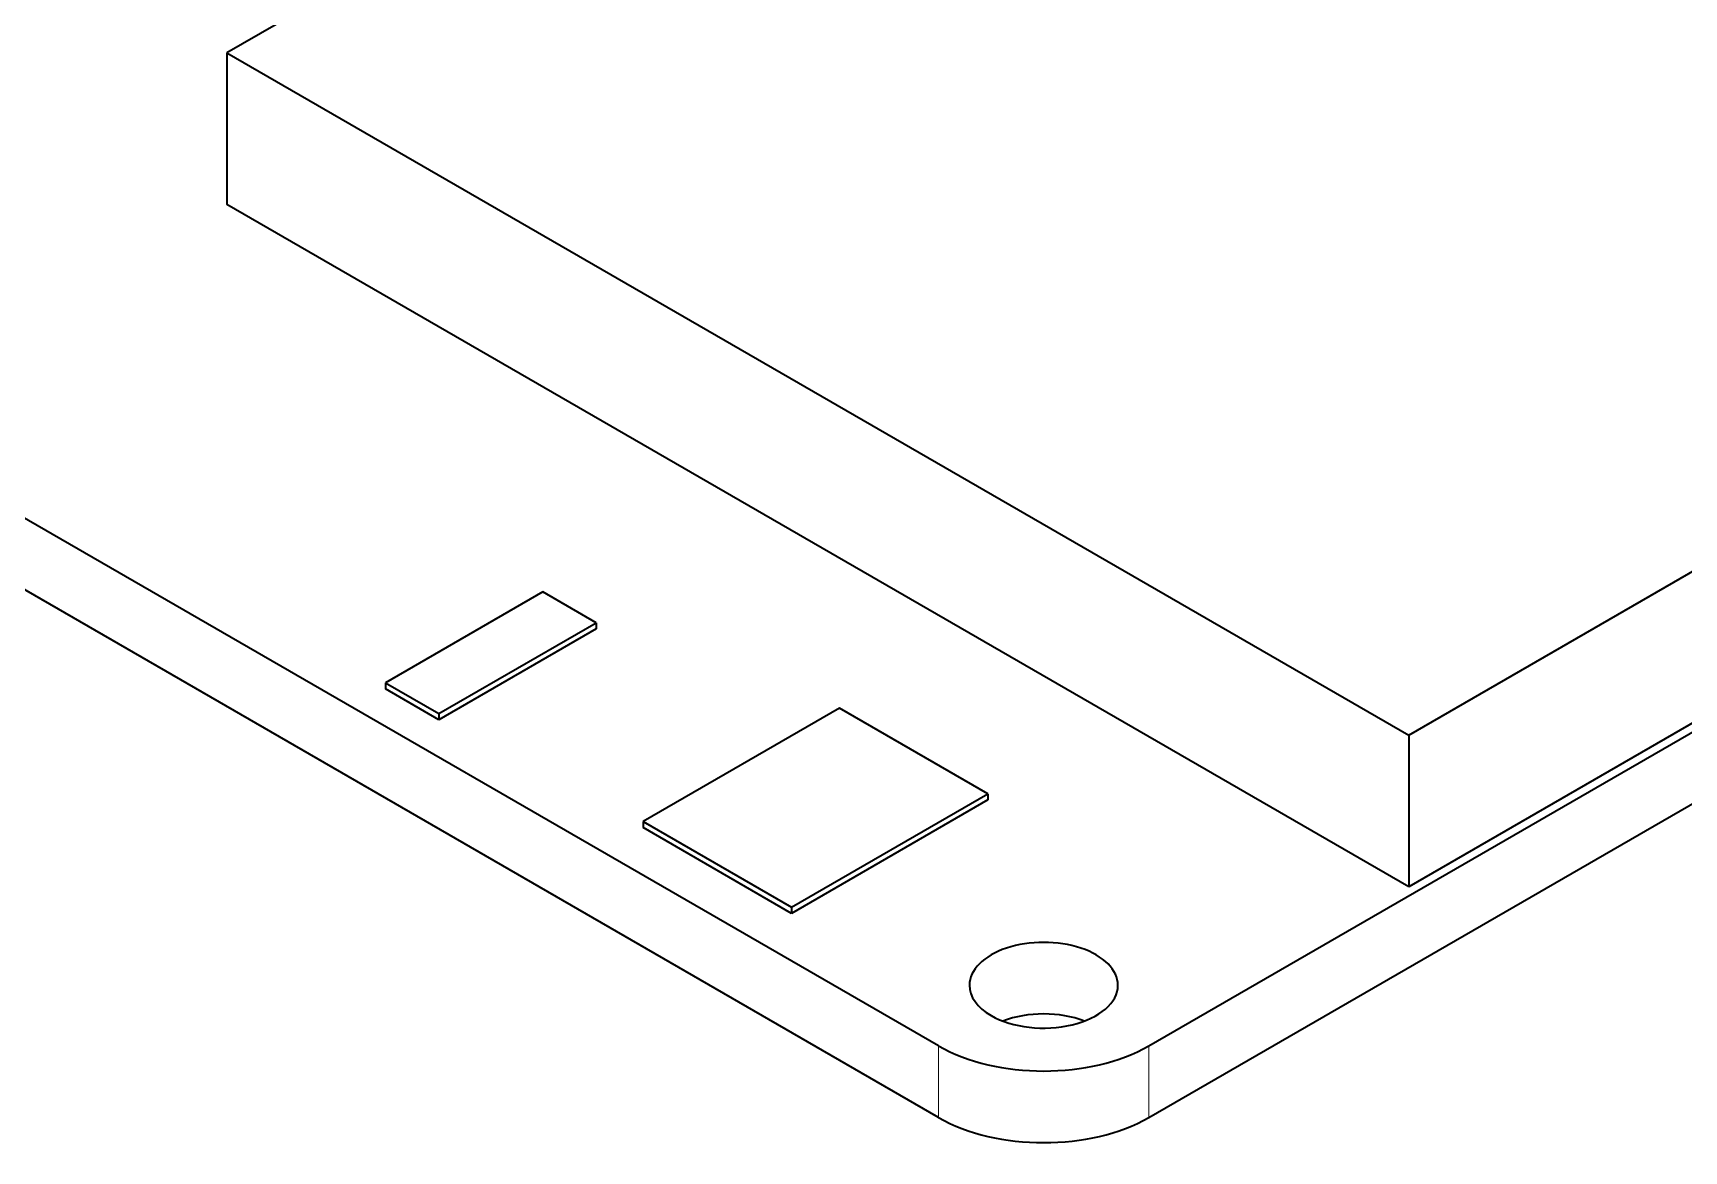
# Model space of a CAD drawing. Extents: x 507 to 804, y 334 to 583.
# Drawn here: x 719.41 to 741.63, y 519.26 to 534.31 of the extents above; entities that cross this region are included whole.
import ezdxf

# ---------------------------------------------------------------- set-up
doc = ezdxf.new("R2010")
doc.units = 0

msp = doc.modelspace()

# ---------------------------------------------------------------- linework, layer by layer
at = {"color": 7, "lineweight": 35, "ltscale": 0.326598}
msp.add_line((733.33, 540.576), (722.016, 534.044), dxfattribs=at)
at = {"color": 7, "lineweight": 35, "ltscale": 0.459278}
for p, q in [((722.016, 534.044), (737.926, 524.859)), ((737.926, 522.817), (722.016, 532.003))]:
    msp.add_line(p, q, dxfattribs=at)
at = {"color": 7, "lineweight": 35, "ltscale": 0.051031}
for p, q in [((722.016, 534.044), (722.016, 532.003)), ((737.926, 524.859), (737.926, 522.817))]:
    msp.add_line(p, q, dxfattribs=at)
at = {"color": 7, "lineweight": 35}
for p, q in [((731.597, 520.674), (711.091, 532.513)), ((734.426, 520.674), (754.932, 532.513)), ((731.597, 519.711), (711.091, 531.55)), ((734.426, 519.711), (754.932, 531.55))]:
    msp.add_line(p, q, dxfattribs=at)
at = {"color": 7, "lineweight": 35, "ltscale": 0.326599}
for p, q in [((737.926, 524.859), (749.24, 531.391)), ((749.24, 529.349), (737.926, 522.817))]:
    msp.add_line(p, q, dxfattribs=at)
at = {"color": 7, "lineweight": 35, "ltscale": 0.061173}
for p, q in [((726.269, 526.786), (724.15, 525.563)), ((724.869, 525.148), (726.988, 526.371))]:
    msp.add_line(p, q, dxfattribs=at)
at = {"color": 7, "lineweight": 35, "ltscale": 0.020755}
for p, q in [((726.988, 526.371), (726.269, 526.786)), ((724.15, 525.563), (724.869, 525.148)), ((724.869, 525.066), (724.15, 525.481))]:
    msp.add_line(p, q, dxfattribs=at)
at = {"color": 7, "lineweight": 35, "ltscale": 0.002042}
for p, q in [((726.988, 526.371), (726.988, 526.289)), ((732.261, 524.067), (732.261, 523.986)), ((727.618, 523.695), (727.618, 523.613)), ((729.617, 522.541), (729.617, 522.459))]:
    msp.add_line(p, q, dxfattribs=at)
at = {"color": 7, "lineweight": 35, "ltscale": 0.061172}
msp.add_line((726.988, 526.289), (724.869, 525.066), dxfattribs=at)
at = {"color": 7, "lineweight": 35, "ltscale": 0.00204}
for p, q in [((724.15, 525.563), (724.15, 525.481)), ((724.869, 525.148), (724.869, 525.066))]:
    msp.add_line(p, q, dxfattribs=at)
at = {"color": 7, "lineweight": 35, "ltscale": 0.076313}
msp.add_line((730.262, 525.221), (727.618, 523.695), dxfattribs=at)
at = {"color": 7, "lineweight": 35, "ltscale": 0.057705}
msp.add_line((732.261, 524.067), (730.262, 525.221), dxfattribs=at)
at = {"color": 7, "lineweight": 35, "ltscale": 0.076311}
for p, q in [((729.617, 522.541), (732.261, 524.067)), ((732.261, 523.986), (729.617, 522.459))]:
    msp.add_line(p, q, dxfattribs=at)
at = {"color": 7, "lineweight": 35, "ltscale": 0.057707}
for p, q in [((727.618, 523.695), (729.617, 522.541)), ((729.617, 522.459), (727.618, 523.613))]:
    msp.add_line(p, q, dxfattribs=at)
at = {"color": 7, "lineweight": 13, "ltscale": 0.024086}
msp.add_line((731.597, 520.674), (731.597, 519.711), dxfattribs=at)
at = {"color": 7, "lineweight": 13, "ltscale": 0.024088}
msp.add_line((734.426, 520.674), (734.426, 519.711), dxfattribs=at)
at = {"color": 7, "lineweight": 35}
for centre, major_axis, start_param, end_param in [((733.011, 521.491), (1, 0), 0, 3.141593), ((733.011, 521.491), (1, 0), 3.141593, 3.926991), ((733.011, 521.491), (1, 0), 3.926991, 6.283185), ((733.011, 520.527), (1, 0), 0.986872, 2.154722), ((733.011, 521.491), (2, 0), 3.926996, 5.497787), ((733.011, 520.527), (2, 0), 3.926996, 5.497787)]:
    msp.add_ellipse(centre, major_axis=major_axis, ratio=0.57735, start_param=start_param, end_param=end_param, dxfattribs=at)

doc.saveas('drawing.dxf')
